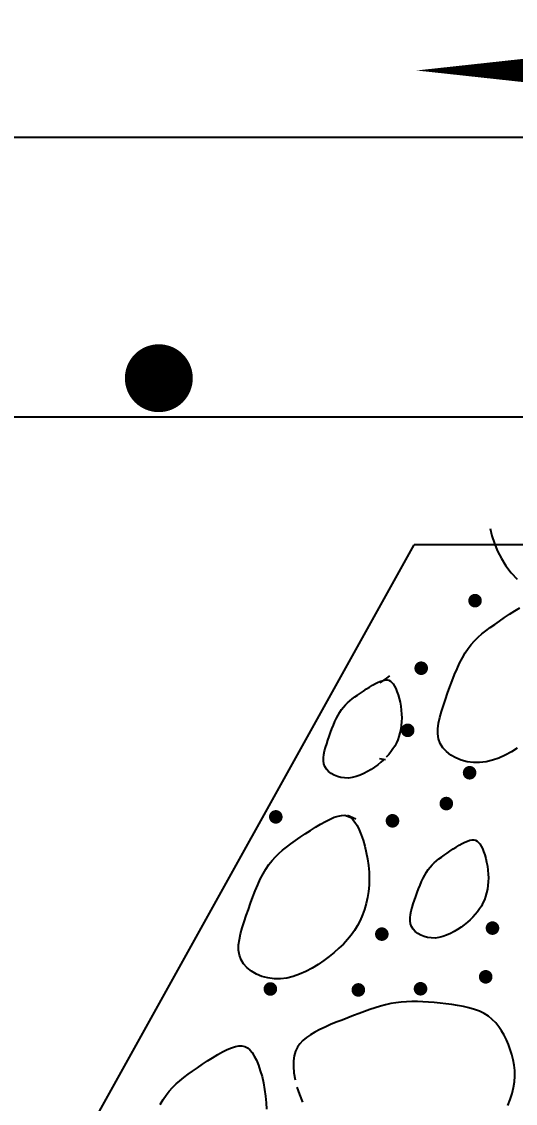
# Model space of a CAD drawing. Extents: x -6361 to -6309, y 575 to 701.
# Drawn here: x -6332.582 to -6331.854, y 653.799 to 655.392 of the extents above; entities that cross this region are included whole.
import ezdxf

# ---------------------------------------------------------------- set-up
doc = ezdxf.new("R2010")
doc.units = 0
doc.header["$MEASUREMENT"] = 0
doc.layers.get('0').update_dxf_attribs({"linetype": 'CONTINUOUS'})
doc.layers.get('DEFPOINTS').update_dxf_attribs({"linetype": 'CONTINUOUS'})
for name, color, linetype in [('025', 7, 'CONTINUOUS'), ('04', 1, 'CONTINUOUS'), ('BEAMS', 7, 'CONTINUOUS'), ('HACTH', 8, 'CONTINUOUS')]:
    doc.layers.add(name, color=color, linetype=linetype)
doc.dimstyles.new('OH', dxfattribs={"dimtxt": 0.12, "dimasz": 0.1, "dimexe": 0.09, "dimexo": 0.06, "dimgap": 0.1, "dimtad": 0, "dimzin": 0, "dimtxsty": 'STANDARD', "dimblk1": 'DOTSMALL', "dimblk2": 'DOTSMALL', "dimsah": 1, "dimcen": 0.09, "dimse1": 1, "dimse2": 1, "dimclrd": 8, "dimclre": 8, "dimclrt": 4, "dimazin": 3, "dimtfac": 1, "dimtix": 1, "dimtofl": 0, "dimtmove": 0, "dimatfit": 3, "dimtolj": 1, "dimtzin": 0})

# ---------------------------------------------------------------- blocks, each defined once
blk = doc.blocks.new('_DOTSMALL')
at = {"color": 0, "linetype": 'BYBLOCK', "const_width": 0.5}
blk.add_lwpolyline([(-0.0625, 0, 1), (0.0625, 0, 1)], format="xyb", close=True, dxfattribs=at)
blk = doc.blocks.new('*D36')
at = {"layer": 'BEAMS', "color": 8}
for p, q in [((-6333.4606, 657.1124), (-6330.725, 657.1124)), ((-6327.4894, 657.1124), (-6330.225, 657.1124))]:
    blk.add_line(p, q, dxfattribs=at)
at = {"layer": 'DEFPOINTS', "color": 0}
for p in [(-6327.4894, 657.1124), (-6333.4606, 655.1145), (-6327.4894, 655.1145)]:
    blk.add_point(p, dxfattribs=at)
at = {"layer": 'BEAMS', "color": 8, "xscale": 0.1, "yscale": 0.1, "zscale": 0.1, "rotation": 180}
blk.add_blockref('_DOTSMALL', (-6333.4606, 657.1124), dxfattribs=at)
at = {"layer": 'BEAMS', "color": 8, "xscale": 0.1, "yscale": 0.1, "zscale": 0.1}
blk.add_blockref('_DOTSMALL', (-6327.4894, 657.1124), dxfattribs=at)
at = {"layer": 'BEAMS', "color": 4, "insert": (-6330.475, 657.1124), "char_height": 0.12, "attachment_point": 5}
blk.add_mtext('\\A1;120', dxfattribs=at)
blk = doc.blocks.new('*D34')
at = {"layer": 'DEFPOINTS', "color": 0}
for p in [(-6332.0034, 654.3015), (-6333.5034, 653.4015), (-6332.0034, 651.9294)]:
    blk.add_point(p, dxfattribs=at)
at = {"layer": 'HACTH', "color": 8}
for p, q in [((-6333.5034, 651.9294), (-6332.4293, 651.9294)), ((-6332.0034, 651.9294), (-6332.0493, 651.9294))]:
    blk.add_line(p, q, dxfattribs=at)
at = {"layer": 'HACTH', "color": 8, "xscale": 0.1, "yscale": 0.1, "zscale": 0.1, "rotation": 180}
blk.add_blockref('_DOTSMALL', (-6333.5034, 651.9294), dxfattribs=at)
at = {"layer": 'HACTH', "color": 8, "xscale": 0.1, "yscale": 0.1, "zscale": 0.1}
blk.add_blockref('_DOTSMALL', (-6332.0034, 651.9294), dxfattribs=at)
at = {"layer": 'HACTH', "color": 4, "insert": (-6332.2393, 651.9294), "char_height": 0.12, "attachment_point": 5}
blk.add_mtext('\\A1;10', dxfattribs=at)

msp = doc.modelspace()

# ---------------------------------------------------------------- linework, layer by layer
at = {"layer": '025'}
msp.add_line((-6331.0721, 654.8094), (-6333.2162, 654.8094), dxfattribs=at)
msp.add_lwpolyline([(-6332, 655.3203, 0, 0.072, 0), (-6331.6692, 655.3203, 0.072, 0.072, 0)], format="xyseb", dxfattribs=at)
at = {"layer": '025', "const_width": 0.05}
msp.add_lwpolyline([(-6332.4045, 654.867, 1), (-6332.3545, 654.867, 1)], format="xyb", close=True, dxfattribs=at)
at = {"layer": '04'}
for p, q in [((-6331.0721, 655.2217), (-6333.3534, 655.2217)), ((-6332.5034, 653.7217), (-6332.0034, 654.6217)), ((-6327.4894, 654.6217), (-6332.0034, 654.6217))]:
    msp.add_line(p, q, dxfattribs=at)
at = {"layer": 'HACTH'}
for p, q in [((-6331.8916, 654.6455), (-6331.8889, 654.6347)), ((-6331.8889, 654.6347), (-6331.8852, 654.6236)), ((-6331.8852, 654.6236), (-6331.8806, 654.6123)), ((-6331.8806, 654.6123), (-6331.8749, 654.6012)), ((-6331.8749, 654.6012), (-6331.8682, 654.5905)), ((-6331.8682, 654.5905), (-6331.8604, 654.5804)), ((-6331.8604, 654.5804), (-6331.8516, 654.5711)), ((-6331.8628, 654.5193), (-6331.8552, 654.5241)), ((-6331.8552, 654.5241), (-6331.8478, 654.5286)), ((-6331.8847, 654.5044), (-6331.8777, 654.5093)), ((-6331.8777, 654.5093), (-6331.8703, 654.5144)), ((-6331.8703, 654.5144), (-6331.8628, 654.5193)), ((-6331.9091, 654.4854), (-6331.9035, 654.4902)), ((-6331.9035, 654.4902), (-6331.8976, 654.4949)), ((-6331.8976, 654.4949), (-6331.8914, 654.4996)), ((-6331.8914, 654.4996), (-6331.8847, 654.5044)), ((-6331.9238, 654.469), (-6331.9192, 654.4749)), ((-6331.9192, 654.4749), (-6331.9143, 654.4803)), ((-6331.9143, 654.4803), (-6331.9091, 654.4854)), ((-6331.9324, 654.4552), (-6331.9282, 654.4624)), ((-6331.9282, 654.4624), (-6331.9238, 654.469)), ((-6331.9402, 654.4391), (-6331.9364, 654.4474)), ((-6331.9364, 654.4474), (-6331.9324, 654.4552)), ((-6332.0398, 654.4287), (-6332.0443, 654.4251)), ((-6331.9474, 654.4214), (-6331.9439, 654.4304)), ((-6331.9439, 654.4304), (-6331.9402, 654.4391)), ((-6332.0737, 654.4092), (-6332.0692, 654.4121)), ((-6332.0692, 654.4121), (-6332.0647, 654.4148)), ((-6332.0647, 654.4148), (-6332.0604, 654.4172)), ((-6332.0604, 654.4172), (-6332.0563, 654.4192)), ((-6332.0563, 654.4192), (-6332.0525, 654.4208)), ((-6332.0491, 654.4215), (-6332.0541, 654.4181)), ((-6332.0525, 654.4208), (-6332.0491, 654.4219)), ((-6332.0443, 654.4251), (-6332.0491, 654.4215)), ((-6332.0491, 654.4219), (-6332.046, 654.4225)), ((-6332.046, 654.4225), (-6332.0432, 654.4225)), ((-6332.0432, 654.4225), (-6332.0407, 654.422)), ((-6332.0407, 654.422), (-6332.0384, 654.4208)), ((-6332.0384, 654.4208), (-6332.0363, 654.419)), ((-6332.0363, 654.419), (-6332.0343, 654.4166)), ((-6332.0343, 654.4166), (-6332.0324, 654.4135)), ((-6332.0324, 654.4135), (-6332.0305, 654.4097)), ((-6332.0305, 654.4097), (-6332.0287, 654.4054)), ((-6331.9541, 654.403), (-6331.9508, 654.4122)), ((-6331.9508, 654.4122), (-6331.9474, 654.4214)), ((-6332.0981, 654.3917), (-6332.0946, 654.3946)), ((-6332.0946, 654.3946), (-6332.0909, 654.3974)), ((-6332.0909, 654.3974), (-6332.0869, 654.4002)), ((-6332.0869, 654.4002), (-6332.0826, 654.4032)), ((-6332.0826, 654.4032), (-6332.0782, 654.4062)), ((-6332.0782, 654.4062), (-6332.0737, 654.4092)), ((-6332.0287, 654.4054), (-6332.0271, 654.4006)), ((-6332.0271, 654.4006), (-6332.0255, 654.3953)), ((-6332.0255, 654.3953), (-6332.0242, 654.3898)), ((-6331.9603, 654.3847), (-6331.9572, 654.3938)), ((-6331.9572, 654.3938), (-6331.9541, 654.403)), ((-6332.113, 654.3751), (-6332.1103, 654.379)), ((-6332.1103, 654.379), (-6332.1075, 654.3825)), ((-6332.1075, 654.3825), (-6332.1046, 654.3858)), ((-6332.1046, 654.3858), (-6332.1015, 654.3888)), ((-6332.1015, 654.3888), (-6332.0981, 654.3917)), ((-6332.0242, 654.3898), (-6332.0231, 654.384)), ((-6332.0231, 654.384), (-6332.0223, 654.3782)), ((-6332.0223, 654.3782), (-6332.0218, 654.3723)), ((-6331.9632, 654.3758), (-6331.9603, 654.3847)), ((-6332.1202, 654.3611), (-6332.1179, 654.366)), ((-6332.1179, 654.366), (-6332.1155, 654.3707)), ((-6332.1155, 654.3707), (-6332.113, 654.3751)), ((-6332.0218, 654.3723), (-6332.0217, 654.3665)), ((-6332.0217, 654.3665), (-6332.0218, 654.3608)), ((-6331.9674, 654.3588), (-6331.9656, 654.3672)), ((-6331.9656, 654.3672), (-6331.9632, 654.3758)), ((-6332.1265, 654.3449), (-6332.1245, 654.3504)), ((-6332.1245, 654.3504), (-6332.1224, 654.3558)), ((-6332.1224, 654.3558), (-6332.1202, 654.3611)), ((-6332.0231, 654.3498), (-6332.0243, 654.3445)), ((-6332.0223, 654.3553), (-6332.0231, 654.3498)), ((-6332.0218, 654.3608), (-6332.0223, 654.3553)), ((-6332.0106, 654.3509), (-6332.006, 654.3509)), ((-6331.9684, 654.3507), (-6331.9674, 654.3588)), ((-6331.9684, 654.343), (-6331.9684, 654.3507)), ((-6332.1322, 654.3284), (-6332.1304, 654.3339)), ((-6332.1304, 654.3339), (-6332.1285, 654.3394)), ((-6332.1285, 654.3394), (-6332.1265, 654.3449)), ((-6332.0275, 654.3345), (-6332.0296, 654.3297)), ((-6332.0258, 654.3394), (-6332.0275, 654.3345)), ((-6332.0243, 654.3445), (-6332.0258, 654.3394)), ((-6331.9673, 654.3358), (-6331.9684, 654.343)), ((-6331.9649, 654.3289), (-6331.9673, 654.3358)), ((-6332.1364, 654.3129), (-6332.1354, 654.3179)), ((-6332.1354, 654.3179), (-6332.1339, 654.3231)), ((-6332.1339, 654.3231), (-6332.1322, 654.3284)), ((-6332.0377, 654.3167), (-6332.0409, 654.3127)), ((-6332.0347, 654.3209), (-6332.0377, 654.3167)), ((-6332.032, 654.3252), (-6332.0347, 654.3209)), ((-6332.0296, 654.3297), (-6332.032, 654.3252)), ((-6331.961, 654.3226), (-6331.9649, 654.3289)), ((-6331.9558, 654.3169), (-6331.961, 654.3226)), ((-6331.9495, 654.3119), (-6331.9558, 654.3169)), ((-6331.8602, 654.3165), (-6331.8693, 654.3117)), ((-6331.8515, 654.3218), (-6331.8602, 654.3165)), ((-6332.1371, 654.308), (-6332.1364, 654.3129)), ((-6332.1371, 654.3034), (-6332.1371, 654.308)), ((-6332.1364, 654.2991), (-6332.1371, 654.3034)), ((-6332.135, 654.295), (-6332.1364, 654.2991)), ((-6332.0526, 654.3013), (-6332.0571, 654.2977)), ((-6332.0457, 654.3047), (-6332.0542, 654.3062)), ((-6332.0484, 654.305), (-6332.0526, 654.3013)), ((-6332.0409, 654.3127), (-6332.0445, 654.3088)), ((-6331.9422, 654.3077), (-6331.9495, 654.3119)), ((-6331.9341, 654.3043), (-6331.9422, 654.3077)), ((-6331.9254, 654.302), (-6331.9341, 654.3043)), ((-6331.9162, 654.3008), (-6331.9254, 654.302)), ((-6331.9069, 654.3007), (-6331.9162, 654.3008)), ((-6331.8974, 654.3019), (-6331.9069, 654.3007)), ((-6331.8879, 654.3042), (-6331.8974, 654.3019)), ((-6331.8785, 654.3075), (-6331.8879, 654.3042)), ((-6331.8693, 654.3117), (-6331.8785, 654.3075)), ((-6332.1326, 654.2912), (-6332.135, 654.295)), ((-6332.1295, 654.2877), (-6332.1326, 654.2912)), ((-6332.1257, 654.2847), (-6332.1295, 654.2877)), ((-6332.1213, 654.2822), (-6332.1257, 654.2847)), ((-6332.1165, 654.2802), (-6332.1213, 654.2822)), ((-6332.0831, 654.2821), (-6332.0888, 654.2801)), ((-6332.0776, 654.2846), (-6332.0831, 654.2821)), ((-6332.0722, 654.2875), (-6332.0776, 654.2846)), ((-6332.0669, 654.2907), (-6332.0722, 654.2875)), ((-6332.0619, 654.2941), (-6332.0669, 654.2907)), ((-6332.0571, 654.2977), (-6332.0619, 654.2941)), ((-6332.1113, 654.2788), (-6332.1165, 654.2802)), ((-6332.1058, 654.2781), (-6332.1113, 654.2788)), ((-6332.1001, 654.278), (-6332.1058, 654.2781)), ((-6332.0945, 654.2787), (-6332.1001, 654.278)), ((-6332.0888, 654.2801), (-6332.0945, 654.2787)), ((-6332.1273, 654.2175), (-6332.121, 654.2202)), ((-6332.121, 654.2202), (-6332.1153, 654.2221)), ((-6332.1153, 654.2221), (-6332.1102, 654.223)), ((-6332.1102, 654.223), (-6332.1056, 654.2231)), ((-6332.1056, 654.2231), (-6332.1014, 654.2221)), ((-6332.1017, 654.2234), (-6332.0894, 654.218)), ((-6332.1014, 654.2221), (-6332.0975, 654.2202)), ((-6332.0975, 654.2202), (-6332.094, 654.2172)), ((-6332.1563, 654.2008), (-6332.1488, 654.2056)), ((-6332.1488, 654.2056), (-6332.1414, 654.2101)), ((-6332.1414, 654.2101), (-6332.1342, 654.2141)), ((-6332.1342, 654.2141), (-6332.1273, 654.2175)), ((-6332.094, 654.2172), (-6332.0906, 654.2132)), ((-6332.0906, 654.2132), (-6332.0874, 654.208)), ((-6332.0874, 654.208), (-6332.0843, 654.2017)), ((-6332.1783, 654.1859), (-6332.1712, 654.1908)), ((-6332.1712, 654.1908), (-6332.1639, 654.1959)), ((-6332.1639, 654.1959), (-6332.1563, 654.2008)), ((-6332.0843, 654.2017), (-6332.0814, 654.1945)), ((-6332.0814, 654.1945), (-6332.0786, 654.1864)), ((-6332.0786, 654.1864), (-6332.0761, 654.1777)), ((-6331.9215, 654.1863), (-6331.9184, 654.1868)), ((-6331.9184, 654.1868), (-6331.9156, 654.1868)), ((-6331.9156, 654.1868), (-6331.9131, 654.1863)), ((-6332.2026, 654.1669), (-6332.1971, 654.1717)), ((-6332.1971, 654.1717), (-6332.1912, 654.1764)), ((-6332.1912, 654.1764), (-6332.1849, 654.1811)), ((-6332.1849, 654.1811), (-6332.1783, 654.1859)), ((-6332.0761, 654.1777), (-6332.0739, 654.1685)), ((-6331.955, 654.1675), (-6331.9506, 654.1705)), ((-6331.9506, 654.1705), (-6331.9461, 654.1735)), ((-6331.9461, 654.1735), (-6331.9415, 654.1764)), ((-6331.9415, 654.1764), (-6331.9371, 654.1791)), ((-6331.9371, 654.1791), (-6331.9328, 654.1815)), ((-6331.9328, 654.1815), (-6331.9287, 654.1835)), ((-6331.9287, 654.1835), (-6331.9249, 654.1851)), ((-6331.9249, 654.1851), (-6331.9215, 654.1863)), ((-6331.9131, 654.1863), (-6331.9108, 654.1851)), ((-6331.9108, 654.1851), (-6331.9086, 654.1833)), ((-6331.9086, 654.1833), (-6331.9066, 654.1809)), ((-6331.9066, 654.1809), (-6331.9047, 654.1778)), ((-6331.9047, 654.1778), (-6331.9029, 654.1741)), ((-6331.9029, 654.1741), (-6331.9011, 654.1697)), ((-6332.2174, 654.1505), (-6332.2127, 654.1564)), ((-6332.2127, 654.1564), (-6332.2078, 654.1618)), ((-6332.2078, 654.1618), (-6332.2026, 654.1669)), ((-6332.0739, 654.1685), (-6332.0721, 654.1589)), ((-6332.0721, 654.1589), (-6332.0707, 654.1491)), ((-6331.9738, 654.1532), (-6331.9705, 654.1561)), ((-6331.9705, 654.1561), (-6331.967, 654.1589)), ((-6331.967, 654.1589), (-6331.9632, 654.1617)), ((-6331.9632, 654.1617), (-6331.9592, 654.1645)), ((-6331.9592, 654.1645), (-6331.955, 654.1675)), ((-6331.9011, 654.1697), (-6331.8994, 654.1649)), ((-6331.8994, 654.1649), (-6331.8979, 654.1596)), ((-6331.8979, 654.1596), (-6331.8966, 654.1541)), ((-6332.226, 654.1367), (-6332.2218, 654.1439)), ((-6332.2218, 654.1439), (-6332.2174, 654.1505)), ((-6332.0707, 654.1491), (-6332.0699, 654.1394)), ((-6332.0699, 654.1394), (-6332.0696, 654.1297)), ((-6331.9879, 654.135), (-6331.9853, 654.1394)), ((-6331.9853, 654.1394), (-6331.9827, 654.1433)), ((-6331.9827, 654.1433), (-6331.9799, 654.1468)), ((-6331.9799, 654.1468), (-6331.977, 654.1501)), ((-6331.977, 654.1501), (-6331.9738, 654.1532)), ((-6331.8966, 654.1541), (-6331.8955, 654.1483)), ((-6331.8955, 654.1483), (-6331.8947, 654.1425)), ((-6331.8947, 654.1425), (-6331.8942, 654.1366)), ((-6332.2338, 654.1206), (-6332.23, 654.1289)), ((-6332.23, 654.1289), (-6332.226, 654.1367)), ((-6332.0696, 654.1297), (-6332.0699, 654.1202)), ((-6331.9947, 654.1201), (-6331.9925, 654.1254)), ((-6331.9925, 654.1254), (-6331.9902, 654.1304)), ((-6331.9902, 654.1304), (-6331.9879, 654.135)), ((-6331.8942, 654.1251), (-6331.8947, 654.1196)), ((-6331.8942, 654.1366), (-6331.894, 654.1308)), ((-6331.894, 654.1308), (-6331.8942, 654.1251)), ((-6332.241, 654.1029), (-6332.2374, 654.1119)), ((-6332.2374, 654.1119), (-6332.2338, 654.1206)), ((-6332.0707, 654.1109), (-6332.0721, 654.1019)), ((-6332.0699, 654.1202), (-6332.0707, 654.1109)), ((-6332.0008, 654.1037), (-6331.9989, 654.1092)), ((-6331.9989, 654.1092), (-6331.9968, 654.1147)), ((-6331.9968, 654.1147), (-6331.9947, 654.1201)), ((-6331.8967, 654.1089), (-6331.8981, 654.1037)), ((-6331.8955, 654.1141), (-6331.8967, 654.1089)), ((-6331.8947, 654.1196), (-6331.8955, 654.1141)), ((-6332.2476, 654.0845), (-6332.2443, 654.0937)), ((-6332.2443, 654.0937), (-6332.241, 654.1029)), ((-6332.074, 654.0931), (-6332.0764, 654.0845)), ((-6332.0721, 654.1019), (-6332.074, 654.0931)), ((-6332.0063, 654.0874), (-6332.0046, 654.0927)), ((-6332.0046, 654.0927), (-6332.0027, 654.0982)), ((-6332.0027, 654.0982), (-6332.0008, 654.1037)), ((-6331.902, 654.0941), (-6331.9044, 654.0895)), ((-6331.8999, 654.0988), (-6331.902, 654.0941)), ((-6331.8981, 654.1037), (-6331.8999, 654.0988)), ((-6332.2539, 654.0662), (-6332.2508, 654.0753)), ((-6332.2508, 654.0753), (-6332.2476, 654.0845)), ((-6332.0794, 654.0763), (-6332.0829, 654.0684)), ((-6332.0764, 654.0845), (-6332.0794, 654.0763)), ((-6332.0094, 654.0723), (-6332.0088, 654.0772)), ((-6332.0088, 654.0772), (-6332.0077, 654.0822)), ((-6332.0077, 654.0822), (-6332.0063, 654.0874)), ((-6331.9133, 654.077), (-6331.9169, 654.0731)), ((-6331.91, 654.081), (-6331.9133, 654.077)), ((-6331.907, 654.0852), (-6331.91, 654.081)), ((-6331.9044, 654.0895), (-6331.907, 654.0852)), ((-6332.2567, 654.0573), (-6332.2539, 654.0662)), ((-6332.0868, 654.0609), (-6332.0913, 654.0536)), ((-6332.0829, 654.0684), (-6332.0868, 654.0609)), ((-6332.0094, 654.0677), (-6332.0094, 654.0723)), ((-6332.0088, 654.0634), (-6332.0094, 654.0677)), ((-6332.0073, 654.0593), (-6332.0088, 654.0634)), ((-6332.005, 654.0555), (-6332.0073, 654.0593)), ((-6331.9295, 654.062), (-6331.9342, 654.0584)), ((-6331.925, 654.0656), (-6331.9295, 654.062)), ((-6331.9208, 654.0693), (-6331.925, 654.0656)), ((-6331.9169, 654.0731), (-6331.9208, 654.0693)), ((-6332.2609, 654.0403), (-6332.2591, 654.0487)), ((-6332.2591, 654.0487), (-6332.2567, 654.0573)), ((-6332.0963, 654.0467), (-6332.1018, 654.04)), ((-6332.0913, 654.0536), (-6332.0963, 654.0467)), ((-6332.0019, 654.0521), (-6332.005, 654.0555)), ((-6331.9981, 654.049), (-6332.0019, 654.0521)), ((-6331.9937, 654.0465), (-6331.9981, 654.049)), ((-6331.9888, 654.0445), (-6331.9937, 654.0465)), ((-6331.9836, 654.0431), (-6331.9888, 654.0445)), ((-6331.9781, 654.0424), (-6331.9836, 654.0431)), ((-6331.9668, 654.043), (-6331.9725, 654.0423)), ((-6331.9611, 654.0444), (-6331.9668, 654.043)), ((-6331.9555, 654.0464), (-6331.9611, 654.0444)), ((-6331.95, 654.0489), (-6331.9555, 654.0464)), ((-6331.9445, 654.0518), (-6331.95, 654.0489)), ((-6331.9393, 654.055), (-6331.9445, 654.0518)), ((-6331.9342, 654.0584), (-6331.9393, 654.055)), ((-6332.262, 654.0245), (-6332.2619, 654.0322)), ((-6332.2619, 654.0322), (-6332.2609, 654.0403)), ((-6332.1142, 654.0272), (-6332.1212, 654.0211)), ((-6332.1077, 654.0335), (-6332.1142, 654.0272)), ((-6332.1018, 654.04), (-6332.1077, 654.0335)), ((-6331.9725, 654.0423), (-6331.9781, 654.0424)), ((-6332.2609, 654.0172), (-6332.262, 654.0245)), ((-6332.2584, 654.0104), (-6332.2609, 654.0172)), ((-6332.1287, 654.015), (-6332.1366, 654.0091)), ((-6332.1212, 654.0211), (-6332.1287, 654.015)), ((-6332.2546, 654.0041), (-6332.2584, 654.0104)), ((-6332.2494, 653.9984), (-6332.2546, 654.0041)), ((-6332.243, 653.9934), (-6332.2494, 653.9984)), ((-6332.1538, 653.998), (-6332.1628, 653.9932)), ((-6332.145, 654.0033), (-6332.1538, 653.998)), ((-6332.1366, 654.0091), (-6332.145, 654.0033)), ((-6332.2357, 653.9892), (-6332.243, 653.9934)), ((-6332.2276, 653.9858), (-6332.2357, 653.9892)), ((-6332.2189, 653.9835), (-6332.2276, 653.9858)), ((-6332.2098, 653.9823), (-6332.2189, 653.9835)), ((-6332.2004, 653.9822), (-6332.2098, 653.9823)), ((-6332.191, 653.9834), (-6332.2004, 653.9822)), ((-6332.1815, 653.9857), (-6332.191, 653.9834)), ((-6332.1721, 653.989), (-6332.1815, 653.9857)), ((-6332.1628, 653.9932), (-6332.1721, 653.989)), ((-6331.8958, 653.9878), (-6331.8911, 653.9878)), ((-6332.0224, 653.9481), (-6332.0302, 653.9471)), ((-6332.0145, 653.9486), (-6332.0224, 653.9481)), ((-6332.0066, 653.9488), (-6332.0145, 653.9486)), ((-6331.9986, 653.9487), (-6332.0066, 653.9488)), ((-6331.9904, 653.9484), (-6331.9986, 653.9487)), ((-6331.9822, 653.9479), (-6331.9904, 653.9484)), ((-6331.9738, 653.9472), (-6331.9822, 653.9479)), ((-6332.0765, 653.9341), (-6332.0845, 653.9312)), ((-6332.0686, 653.937), (-6332.0765, 653.9341)), ((-6332.0609, 653.9396), (-6332.0686, 653.937)), ((-6332.0532, 653.942), (-6332.0609, 653.9396)), ((-6332.0455, 653.944), (-6332.0532, 653.942)), ((-6332.0379, 653.9458), (-6332.0455, 653.944)), ((-6332.0302, 653.9471), (-6332.0379, 653.9458)), ((-6331.9653, 653.9464), (-6331.9738, 653.9472)), ((-6331.9566, 653.9455), (-6331.9653, 653.9464)), ((-6331.9479, 653.9444), (-6331.9566, 653.9455)), ((-6331.9393, 653.9431), (-6331.9479, 653.9444)), ((-6331.9308, 653.9416), (-6331.9393, 653.9431)), ((-6331.9226, 653.9397), (-6331.9308, 653.9416)), ((-6331.9147, 653.9373), (-6331.9226, 653.9397)), ((-6331.9073, 653.9345), (-6331.9147, 653.9373)), ((-6331.9004, 653.9311), (-6331.9073, 653.9345)), ((-6332.1181, 653.9182), (-6332.1264, 653.9148)), ((-6332.1096, 653.9216), (-6332.1181, 653.9182)), ((-6332.1011, 653.9249), (-6332.1096, 653.9216)), ((-6332.0927, 653.9281), (-6332.1011, 653.9249)), ((-6332.0845, 653.9312), (-6332.0927, 653.9281)), ((-6331.8941, 653.9271), (-6331.9004, 653.9311)), ((-6331.8884, 653.9224), (-6331.8941, 653.9271)), ((-6331.8833, 653.9173), (-6331.8884, 653.9224)), ((-6331.8787, 653.9116), (-6331.8833, 653.9173)), ((-6332.1561, 653.8998), (-6332.162, 653.8957)), ((-6332.1495, 653.9038), (-6332.1561, 653.8998)), ((-6332.1422, 653.9076), (-6332.1495, 653.9038)), ((-6332.1345, 653.9112), (-6332.1422, 653.9076)), ((-6332.1264, 653.9148), (-6332.1345, 653.9112)), ((-6331.8746, 653.9056), (-6331.8787, 653.9116)), ((-6331.8709, 653.8991), (-6331.8746, 653.9056)), ((-6332.1717, 653.8866), (-6332.1753, 653.8814)), ((-6332.1672, 653.8914), (-6332.1717, 653.8866)), ((-6332.162, 653.8957), (-6332.1672, 653.8914)), ((-6331.8675, 653.8924), (-6331.8709, 653.8991)), ((-6331.8645, 653.8853), (-6331.8675, 653.8924)), ((-6331.8618, 653.8781), (-6331.8645, 653.8853)), ((-6332.3003, 653.8661), (-6332.2928, 653.8706)), ((-6332.2928, 653.8706), (-6332.2856, 653.8746)), ((-6332.2856, 653.8746), (-6332.2788, 653.878)), ((-6332.2788, 653.878), (-6332.2725, 653.8807)), ((-6332.2725, 653.8807), (-6332.2668, 653.8825)), ((-6332.2668, 653.8825), (-6332.2617, 653.8835)), ((-6332.2617, 653.8835), (-6332.257, 653.8835)), ((-6332.257, 653.8835), (-6332.2528, 653.8826)), ((-6332.2528, 653.8826), (-6332.249, 653.8807)), ((-6332.249, 653.8807), (-6332.2454, 653.8777)), ((-6332.2454, 653.8777), (-6332.2421, 653.8736)), ((-6332.2421, 653.8736), (-6332.2389, 653.8685)), ((-6332.2389, 653.8685), (-6332.2358, 653.8622)), ((-6332.1801, 653.869), (-6332.1811, 653.8616)), ((-6332.1781, 653.8756), (-6332.1801, 653.869)), ((-6332.1753, 653.8814), (-6332.1781, 653.8756)), ((-6331.8594, 653.8706), (-6331.8618, 653.8781)), ((-6331.8575, 653.8629), (-6331.8594, 653.8706)), ((-6332.3227, 653.8513), (-6332.3153, 653.8563)), ((-6332.3153, 653.8563), (-6332.3078, 653.8613)), ((-6332.3078, 653.8613), (-6332.3003, 653.8661)), ((-6332.2358, 653.8622), (-6332.2328, 653.855)), ((-6332.2328, 653.855), (-6332.2301, 653.8469)), ((-6332.1811, 653.8616), (-6332.1813, 653.8533)), ((-6332.1813, 653.8533), (-6332.1805, 653.8439)), ((-6331.8561, 653.8551), (-6331.8575, 653.8629)), ((-6331.8553, 653.8471), (-6331.8561, 653.8551)), ((-6332.3485, 653.8322), (-6332.3427, 653.8369)), ((-6332.3427, 653.8369), (-6332.3364, 653.8416)), ((-6332.3364, 653.8416), (-6332.3297, 653.8464)), ((-6332.3297, 653.8464), (-6332.3227, 653.8513)), ((-6332.2301, 653.8469), (-6332.2275, 653.8382)), ((-6332.2275, 653.8382), (-6332.2254, 653.8289)), ((-6332.1805, 653.8439), (-6332.1788, 653.8337)), ((-6331.8556, 653.8305), (-6331.855, 653.8389)), ((-6331.855, 653.8389), (-6331.8553, 653.8471)), ((-6332.3642, 653.8169), (-6332.3593, 653.8223)), ((-6332.3593, 653.8223), (-6332.3541, 653.8274)), ((-6332.3541, 653.8274), (-6332.3485, 653.8322)), ((-6332.2254, 653.8289), (-6332.2236, 653.8194)), ((-6332.1762, 653.8229), (-6332.1725, 653.8118)), ((-6331.859, 653.8134), (-6331.8569, 653.822)), ((-6331.8569, 653.822), (-6331.8556, 653.8305)), ((-6332.3774, 653.7972), (-6332.3733, 653.8044)), ((-6332.3733, 653.8044), (-6332.3689, 653.8109)), ((-6332.3689, 653.8109), (-6332.3642, 653.8169)), ((-6332.2236, 653.8194), (-6332.2222, 653.8096)), ((-6332.2222, 653.8096), (-6332.2213, 653.7998)), ((-6332.1725, 653.8118), (-6332.1679, 653.8006)), ((-6331.8656, 653.7959), (-6331.8619, 653.8046)), ((-6331.8619, 653.8046), (-6331.859, 653.8134)), ((-6332.2213, 653.7998), (-6332.2211, 653.7902))]:
    msp.add_line(p, q, dxfattribs=at)
at = {"layer": 'HACTH', "const_width": 0.01}
for points in [[(-6331.9137, 654.5343, 1), (-6331.9137, 654.5443, 1)], [(-6331.993, 654.4348, 1), (-6331.993, 654.4448, 1)], [(-6332.0129, 654.3433, 1), (-6332.0129, 654.3533, 1)], [(-6331.9217, 654.2808, 1), (-6331.9217, 654.2908, 1)], [(-6331.956, 654.2354, 1), (-6331.956, 654.2454, 1)], [(-6332.2072, 654.2158, 1), (-6332.2072, 654.2258, 1)], [(-6332.0353, 654.21, 1), (-6332.0353, 654.22, 1)], [(-6331.888, 654.052, 1), (-6331.888, 654.062, 1)], [(-6332.051, 654.0431, 1), (-6332.051, 654.0531, 1)], [(-6331.898, 653.9802, 1), (-6331.898, 653.9902, 1)], [(-6332.2152, 653.9623, 1), (-6332.2152, 653.9723, 1)], [(-6332.0856, 653.9609, 1), (-6332.0856, 653.9709, 1)], [(-6331.994, 653.9626, 1), (-6331.994, 653.9726, 1)]]:
    msp.add_lwpolyline(points, format="xyb", close=True, dxfattribs=at)

# ---------------------------------------------------------------- dimensions: what is measured, and where the dimension line sits
at = {"layer": 'BEAMS'}
dim = msp.add_linear_dim(base=(-6327.4894, 657.1124), p1=(-6333.4606, 655.1145), p2=(-6327.4894, 655.1145), text='120', dimstyle='OH', override={"dimscale": 1, "dimse1": 1, "dimse2": 1}, dxfattribs=at)
dim.commit()
dim.dimension.update_dxf_attribs({"geometry": '*D36', "text_midpoint": (-6330.475, 657.1124)})
at = {"layer": 'HACTH'}
dim = msp.add_linear_dim(base=(-6332.0034, 651.9294), p1=(-6333.5034, 653.4015), p2=(-6332.0034, 654.3015), text='10', dimstyle='OH', override={"dimscale": 1, "dimse1": 1, "dimse2": 1}, dxfattribs=at)
dim.commit()
dim.dimension.update_dxf_attribs({"geometry": '*D34', "text_midpoint": (-6332.2393, 651.9294), "dimtype": 128})

doc.saveas('drawing.dxf')
